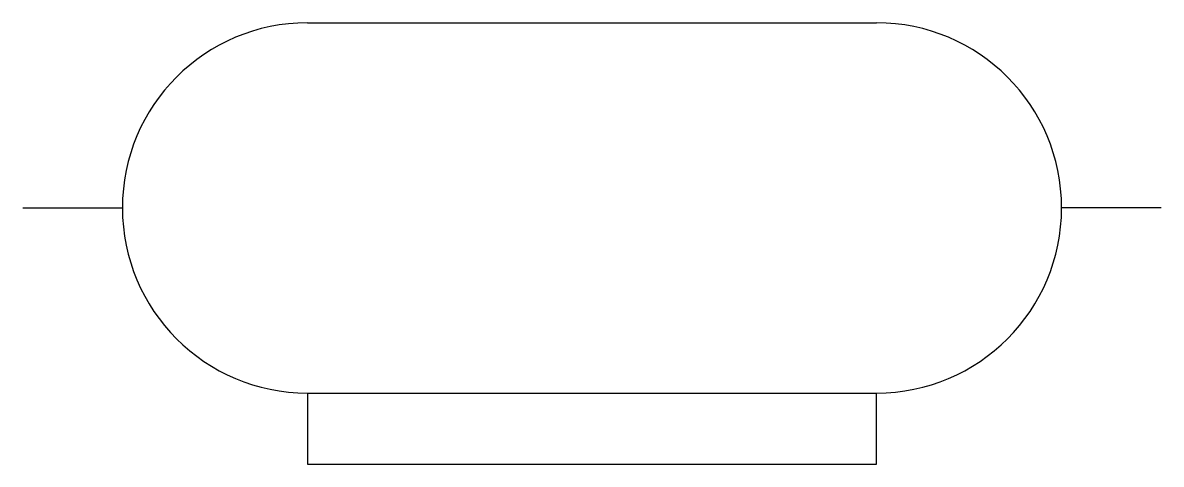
# Model space of a CAD drawing. Header units: millimetres. Extents: x 3442.3 to 3522.3, y 1799.6 to 1830.6.
import ezdxf

# ---------------------------------------------------------------- set-up
doc = ezdxf.new("R2010")
doc.units = ezdxf.units.MM

msp = doc.modelspace()

# ---------------------------------------------------------------- linework, layer by layer
for p, q in [((3462.332, 1830.576), (3502.332, 1830.576)), ((3442.332, 1817.576), (3449.332, 1817.576)), ((3522.332, 1817.576), (3515.332, 1817.576)), ((3462.332, 1804.576), (3502.332, 1804.576)), ((3462.332, 1804.576), (3462.332, 1799.576)), ((3502.332, 1799.576), (3502.332, 1804.576)), ((3462.332, 1799.576), (3502.332, 1799.576))]:
    msp.add_line(p, q)
for centre, start, end in [((3462.332, 1817.576), 90, 270), ((3502.332, 1817.576), 270, 90)]:
    msp.add_arc(centre, 13, start, end)

doc.saveas('drawing.dxf')
